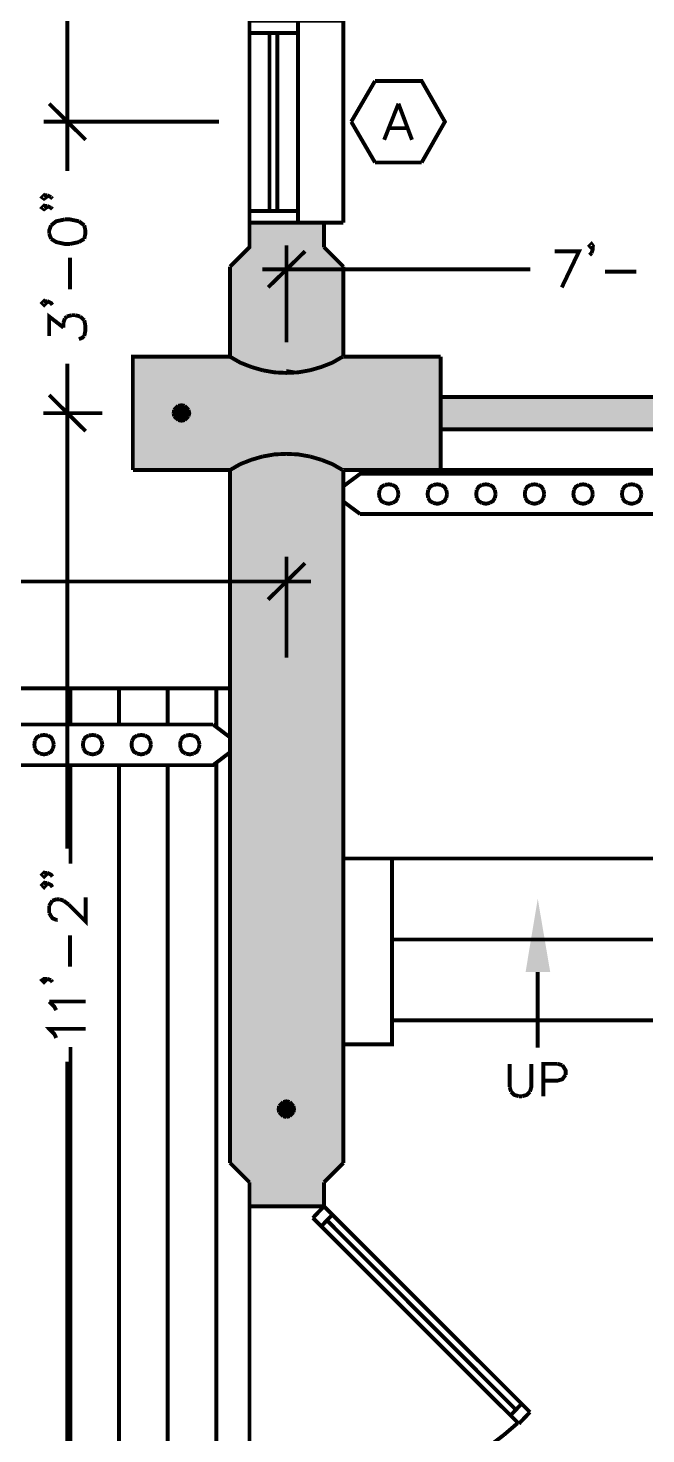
# Model space of a CAD drawing. Header units: millimetres. Extents: x 31 to 857, y 6 to 562.
# Drawn here: x 492.8 to 533.2, y 349.1 to 441 of the extents above; entities that cross this region are included whole.
import ezdxf

# ---------------------------------------------------------------- set-up
doc = ezdxf.new("R2010")
doc.units = ezdxf.units.MM
doc.layers.add('H', color=7, linetype='Continuous')
doc.layers.add('P', color=7, linetype='Continuous')

msp = doc.modelspace()

# ---------------------------------------------------------------- hatches: boundary and pattern name
at = {"layer": 'H', "linetype": 'Continuous'}
for points in [[(507.277, 426.632), (507.277, 428.237), (509.693, 426.632), (507.277, 426.632)], [(509.693, 426.632), (507.277, 428.237), (509.693, 428.237), (509.693, 426.632)], [(509.693, 426.632), (509.693, 428.237), (512.145, 426.632), (509.693, 426.632)], [(512.145, 426.632), (509.693, 428.237), (512.145, 428.237), (512.145, 426.632)], [(506.007, 425.362), (507.277, 426.632), (509.693, 425.362), (506.007, 425.362)], [(509.693, 425.362), (507.277, 426.632), (509.693, 426.632), (509.693, 425.362)], [(509.693, 425.362), (509.693, 426.632), (513.415, 425.362), (509.693, 425.362)], [(513.415, 425.362), (509.693, 426.632), (512.145, 426.632), (513.415, 425.362)], [(506.007, 419.488), (506.007, 425.362), (509.693, 419.488), (506.007, 419.488)], [(509.693, 419.488), (506.007, 425.362), (509.693, 425.362), (509.693, 419.488)], [(509.693, 419.488), (509.693, 425.362), (513.415, 419.488), (509.693, 419.488)], [(513.415, 419.488), (509.693, 425.362), (513.415, 425.362), (513.415, 419.488)], [(499.657, 419.012), (499.657, 419.488), (506.853, 419.012), (499.657, 419.012)], [(506.853, 419.012), (499.657, 419.488), (506.007, 419.488), (506.853, 419.012)], [(506.853, 419.012), (506.007, 419.488), (509.693, 419.012), (506.853, 419.012)], [(509.693, 419.012), (506.007, 419.488), (509.693, 419.488), (509.693, 419.012)], [(509.693, 419.012), (509.693, 419.488), (512.568, 419.012), (509.693, 419.012)], [(512.568, 419.012), (509.693, 419.488), (513.415, 419.488), (512.568, 419.012)], [(512.568, 419.012), (513.415, 419.488), (519.765, 419.012), (512.568, 419.012)], [(519.765, 419.012), (513.415, 419.488), (519.765, 419.488), (519.765, 419.012)], [(499.657, 418.677), (499.657, 419.012), (507.788, 418.677), (499.657, 418.677)], [(507.788, 418.677), (499.657, 419.012), (506.853, 419.012), (507.788, 418.677)], [(499.657, 418.518), (499.657, 418.677), (508.723, 418.518), (499.657, 418.518)], [(508.723, 418.518), (499.657, 418.677), (507.788, 418.677), (508.723, 418.518)], [(499.657, 418.43), (499.657, 418.518), (509.693, 418.43), (499.657, 418.43)], [(509.693, 418.43), (499.657, 418.518), (508.723, 418.518), (509.693, 418.43)], [(499.657, 413.173), (499.657, 418.43), (519.765, 413.173), (499.657, 413.173)], [(519.765, 413.173), (499.657, 418.43), (519.765, 418.43), (519.765, 413.173)], [(507.788, 418.677), (506.853, 419.012), (509.693, 418.677), (507.788, 418.677)], [(509.693, 418.677), (506.853, 419.012), (509.693, 419.012), (509.693, 418.677)], [(508.723, 418.518), (507.788, 418.677), (509.693, 418.518), (508.723, 418.518)], [(509.693, 418.518), (507.788, 418.677), (509.693, 418.677), (509.693, 418.518)], [(509.693, 418.43), (508.723, 418.518), (509.693, 418.518), (509.693, 418.43)], [(509.693, 418.677), (509.693, 419.012), (511.634, 418.677), (509.693, 418.677)], [(511.634, 418.677), (509.693, 419.012), (512.568, 419.012), (511.634, 418.677)], [(509.693, 418.518), (509.693, 418.677), (510.663, 418.518), (509.693, 418.518)], [(510.663, 418.518), (509.693, 418.677), (511.634, 418.677), (510.663, 418.518)], [(509.693, 418.43), (509.693, 418.518), (510.663, 418.518), (509.693, 418.43)], [(509.693, 418.43), (510.663, 418.518), (519.765, 418.43), (509.693, 418.43)], [(510.663, 418.518), (511.634, 418.677), (519.765, 418.518), (510.663, 418.518)], [(519.765, 418.43), (510.663, 418.518), (519.765, 418.518), (519.765, 418.43)], [(511.634, 418.677), (512.568, 419.012), (519.765, 418.677), (511.634, 418.677)], [(519.765, 418.518), (511.634, 418.677), (519.765, 418.677), (519.765, 418.518)], [(519.765, 418.677), (512.568, 419.012), (519.765, 419.012), (519.765, 418.677)], [(519.765, 414.743), (519.765, 416.86), (551.004, 414.743), (519.765, 414.743)], [(551.004, 414.743), (519.765, 416.86), (551.004, 416.86), (551.004, 414.743)], [(502.285, 415.802), (502.32, 415.89), (503.343, 415.89), (502.285, 415.802)], [(502.285, 415.802), (503.343, 415.89), (503.343, 415.802), (502.285, 415.802)], [(502.32, 415.678), (502.285, 415.802), (503.343, 415.802), (502.32, 415.678)], [(502.32, 415.96), (502.373, 416.048), (503.308, 416.048), (502.32, 415.96)], [(502.32, 415.96), (503.308, 416.048), (503.343, 415.96), (502.32, 415.96)], [(502.32, 415.89), (502.32, 415.96), (503.343, 415.96), (502.32, 415.89)], [(502.32, 415.89), (503.343, 415.96), (503.343, 415.89), (502.32, 415.89)], [(502.32, 415.678), (503.343, 415.802), (503.343, 415.678), (502.32, 415.678)], [(502.32, 415.59), (502.32, 415.678), (503.343, 415.678), (502.32, 415.59)], [(502.32, 415.59), (503.343, 415.678), (503.308, 415.59), (502.32, 415.59)], [(502.373, 415.502), (502.32, 415.59), (503.308, 415.59), (502.373, 415.502)], [(502.373, 416.048), (502.461, 416.137), (503.22, 416.137), (502.373, 416.048)], [(502.373, 416.048), (503.22, 416.137), (503.308, 416.048), (502.373, 416.048)], [(502.373, 415.502), (503.308, 415.59), (503.255, 415.502), (502.373, 415.502)], [(502.461, 415.413), (502.373, 415.502), (503.255, 415.502), (502.461, 415.413)], [(502.461, 416.137), (502.497, 416.225), (503.132, 416.225), (502.461, 416.137)], [(502.461, 416.137), (503.132, 416.225), (503.22, 416.137), (502.461, 416.137)], [(502.461, 415.413), (503.255, 415.502), (503.22, 415.413), (502.461, 415.413)], [(502.497, 416.225), (502.585, 416.26), (503.043, 416.26), (502.497, 416.225)], [(502.497, 416.225), (503.043, 416.26), (503.132, 416.225), (502.497, 416.225)], [(502.585, 416.26), (502.673, 416.313), (502.955, 416.313), (502.585, 416.26)], [(502.585, 416.26), (502.955, 416.313), (503.043, 416.26), (502.585, 416.26)], [(502.532, 415.343), (502.461, 415.413), (503.22, 415.413), (502.532, 415.343)], [(502.532, 415.343), (503.22, 415.413), (503.132, 415.343), (502.532, 415.343)], [(502.62, 415.29), (502.532, 415.343), (503.132, 415.343), (502.62, 415.29)], [(502.62, 415.29), (503.132, 415.343), (503.043, 415.29), (502.62, 415.29)], [(502.832, 415.255), (502.708, 415.29), (502.92, 415.29), (502.832, 415.255)], [(499.657, 413.085), (499.657, 413.173), (508.723, 413.085), (499.657, 413.085)], [(508.723, 413.085), (499.657, 413.173), (509.693, 413.173), (508.723, 413.085)], [(499.657, 412.873), (499.657, 413.085), (507.788, 412.873), (499.657, 412.873)], [(507.788, 412.873), (499.657, 413.085), (508.723, 413.085), (507.788, 412.873)], [(499.657, 412.538), (499.657, 412.873), (506.853, 412.538), (499.657, 412.538)], [(506.853, 412.538), (499.657, 412.873), (507.788, 412.873), (506.853, 412.538)], [(506.853, 412.538), (507.788, 412.873), (512.568, 412.538), (506.853, 412.538)], [(507.788, 412.873), (508.723, 413.085), (511.634, 412.873), (507.788, 412.873)], [(512.568, 412.538), (507.788, 412.873), (511.634, 412.873), (512.568, 412.538)], [(508.723, 413.085), (509.693, 413.173), (510.663, 413.085), (508.723, 413.085)], [(511.634, 412.873), (508.723, 413.085), (510.663, 413.085), (511.634, 412.873)], [(510.663, 413.085), (509.693, 413.173), (519.765, 413.085), (510.663, 413.085)], [(519.765, 413.085), (509.693, 413.173), (519.765, 413.173), (519.765, 413.085)], [(511.634, 412.873), (510.663, 413.085), (519.765, 412.873), (511.634, 412.873)], [(519.765, 412.873), (510.663, 413.085), (519.765, 413.085), (519.765, 412.873)], [(512.568, 412.538), (511.634, 412.873), (519.765, 412.538), (512.568, 412.538)], [(519.765, 412.538), (511.634, 412.873), (519.765, 412.873), (519.765, 412.538)], [(499.657, 412.08), (499.657, 412.538), (506.007, 412.08), (499.657, 412.08)], [(506.007, 412.08), (499.657, 412.538), (506.853, 412.538), (506.007, 412.08)], [(506.007, 412.08), (506.853, 412.538), (513.415, 412.08), (506.007, 412.08)], [(506.007, 366.783), (506.007, 412.08), (513.415, 366.783), (506.007, 366.783)], [(513.415, 366.783), (506.007, 412.08), (513.415, 412.08), (513.415, 366.783)], [(513.415, 412.08), (506.853, 412.538), (512.568, 412.538), (513.415, 412.08)], [(513.415, 412.08), (512.568, 412.538), (519.765, 412.08), (513.415, 412.08)], [(519.765, 412.08), (512.568, 412.538), (519.765, 412.538), (519.765, 412.08)], [(525.321, 379.271), (526.115, 384.052), (526.927, 379.271), (525.321, 379.271)], [(509.182, 370.117), (509.182, 370.417), (509.235, 370.505), (509.182, 370.117)], [(509.235, 370.029), (509.182, 370.117), (509.235, 370.505), (509.235, 370.029)], [(509.235, 370.029), (509.235, 370.505), (509.27, 370.593), (509.235, 370.029)], [(509.27, 369.958), (509.235, 370.029), (509.27, 370.593), (509.27, 369.958)], [(509.27, 369.958), (509.27, 370.593), (509.358, 370.681), (509.27, 369.958)], [(509.358, 369.905), (509.27, 369.958), (509.358, 370.681), (509.358, 369.905)], [(509.358, 369.905), (509.358, 370.681), (509.446, 370.752), (509.358, 369.905)], [(509.446, 369.835), (509.358, 369.905), (509.446, 370.752), (509.446, 369.835)], [(509.446, 369.835), (509.446, 370.752), (509.517, 370.805), (509.446, 369.835)], [(509.517, 369.782), (509.446, 369.835), (509.517, 370.805), (509.517, 369.782)], [(509.517, 369.782), (509.517, 370.805), (509.605, 370.805), (509.517, 369.782)], [(509.517, 369.782), (509.605, 370.805), (509.605, 369.782), (509.517, 369.782)], [(509.605, 369.782), (509.605, 370.805), (509.693, 370.805), (509.605, 369.782)], [(509.693, 369.746), (509.605, 369.782), (509.693, 370.805), (509.693, 369.746)], [(509.693, 369.746), (509.693, 370.805), (509.817, 370.805), (509.693, 369.746)], [(509.693, 369.746), (509.817, 370.805), (509.817, 369.782), (509.693, 369.746)], [(509.817, 369.782), (509.817, 370.805), (509.905, 370.752), (509.817, 369.782)], [(509.817, 369.782), (509.905, 370.752), (509.905, 369.782), (509.817, 369.782)], [(509.905, 369.782), (509.905, 370.752), (509.993, 370.717), (509.905, 369.782)], [(509.905, 369.782), (509.993, 370.717), (509.993, 369.87), (509.905, 369.782)], [(509.993, 369.87), (509.993, 370.717), (510.081, 370.681), (509.993, 369.87)], [(509.993, 369.87), (510.081, 370.681), (510.081, 369.905), (509.993, 369.87)], [(510.081, 369.905), (510.081, 370.681), (510.152, 370.593), (510.081, 369.905)], [(510.081, 369.905), (510.152, 370.593), (510.152, 369.993), (510.081, 369.905)], [(510.152, 369.993), (510.152, 370.593), (510.205, 370.505), (510.152, 369.993)], [(510.152, 369.993), (510.205, 370.505), (510.205, 370.082), (510.152, 369.993)], [(510.205, 370.082), (510.205, 370.505), (510.24, 370.381), (510.205, 370.082)], [(510.205, 370.082), (510.24, 370.381), (510.24, 370.17), (510.205, 370.082)], [(507.277, 365.513), (506.007, 366.783), (512.145, 365.513), (507.277, 365.513)], [(512.145, 365.513), (506.007, 366.783), (513.415, 366.783), (512.145, 365.513)], [(507.277, 363.943), (507.277, 365.513), (512.145, 363.943), (507.277, 363.943)], [(512.145, 363.943), (507.277, 365.513), (512.145, 365.513), (512.145, 363.943)]]:
    msp.add_hatch(color=256, dxfattribs=at).paths.add_polyline_path(points)

# ---------------------------------------------------------------- linework, layer by layer
at = {"layer": 'P', "const_width": 0.254}
for points in [[(495.371, 433.246), (495.371, 450.779)], [(513.415, 441.466), (507.277, 441.466), (507.277, 428.255)], [(507.277, 428.255), (510.452, 428.255), (510.452, 441.466)], [(513.415, 428.255), (513.415, 441.466)], [(507.277, 440.655), (510.452, 440.655)], [(508.582, 429.013), (508.582, 440.655)], [(509.094, 429.013), (509.094, 440.655)], [(513.927, 434.852), (515.479, 437.515), (515.479, 437.515)], [(515.479, 437.515), (518.53, 437.515), (520.047, 434.852), (518.53, 432.188)], [(494.189, 436.033), (496.57, 433.67)], [(496.57, 433.67), (494.189, 436.033)], [(495.371, 436.421), (495.371, 431.641)], [(516.079, 433.67), (517.013, 436.033)], [(517.013, 436.033), (517.895, 433.67)], [(505.284, 434.852), (493.818, 434.852)], [(505.284, 434.852), (493.818, 434.852)], [(515.479, 432.188), (513.927, 434.852)], [(516.414, 434.428), (517.56, 434.428)], [(518.53, 432.188), (515.479, 432.188)], [(493.854, 430.036), (493.977, 429.913), (493.854, 429.824), (493.73, 429.913), (493.854, 430.036)], [(493.854, 430.036), (494.065, 430.036)], [(494.065, 430.036), (494.312, 429.913)], [(493.854, 429.348), (493.977, 429.225), (493.854, 429.137), (493.73, 429.225), (493.854, 429.348)], [(493.854, 429.348), (494.065, 429.348)], [(494.065, 429.348), (494.312, 429.225)], [(494.312, 429.913), (494.4, 429.824)], [(494.312, 429.225), (494.4, 429.137)], [(495.212, 428.466), (494.647, 428.343), (494.312, 428.078)], [(496.129, 428.343), (495.547, 428.466), (495.212, 428.466)], [(496.482, 428.078), (496.129, 428.343)], [(507.277, 428.255), (507.277, 426.649), (506.007, 425.379)], [(507.277, 429.013), (510.452, 429.013)], [(512.145, 428.255), (507.277, 428.255)], [(507.277, 428.255), (513.415, 428.255)], [(512.145, 426.649), (512.145, 428.255)], [(513.415, 428.255), (513.415, 428.255)], [(494.312, 428.078), (494.189, 427.743), (494.189, 427.531), (494.189, 427.531)], [(494.189, 427.531), (494.312, 427.196)], [(496.482, 427.196), (496.552, 427.531), (496.552, 427.743), (496.482, 428.078)], [(494.312, 427.196), (494.647, 426.985), (495.212, 426.861), (495.547, 426.861)], [(495.547, 426.861), (496.129, 426.985)], [(496.129, 426.985), (496.482, 427.196)], [(510.91, 426.385), (508.494, 424.021)], [(509.693, 420.423), (509.693, 426.773)], [(513.415, 425.379), (512.145, 426.649)], [(527.209, 426.385), (528.814, 426.385), (527.685, 424.021)], [(529.713, 426.738), (529.625, 426.597), (529.502, 426.738), (529.625, 426.861), (529.713, 426.738)], [(529.713, 426.738), (529.713, 426.526), (529.625, 426.261)], [(495.547, 423.898), (495.547, 425.962)], [(529.625, 426.261), (529.502, 426.138)], [(506.007, 425.379), (506.007, 419.488)], [(508.123, 425.203), (525.639, 425.203)], [(513.415, 425.379), (513.415, 419.488)], [(530.507, 425.044), (532.553, 425.044)], [(493.854, 423.122), (493.977, 422.998), (493.854, 422.875), (493.73, 422.998), (493.854, 423.122)], [(493.854, 423.122), (494.065, 423.122)], [(494.065, 423.122), (494.312, 422.998), (494.4, 422.875)], [(494.189, 420.846), (494.189, 422.116), (495.124, 421.393)], [(495.124, 421.728), (495.212, 421.993)], [(495.212, 421.993), (495.335, 422.116)], [(495.335, 422.116), (495.67, 422.204)], [(495.67, 422.204), (495.882, 422.204)], [(495.882, 422.204), (496.217, 422.116)], [(496.217, 422.116), (496.482, 421.869)], [(496.482, 421.869), (496.552, 421.517), (496.552, 421.181), (496.482, 420.846)], [(495.124, 421.393), (495.124, 421.728)], [(496.482, 420.846), (496.341, 420.723), (496.129, 420.635)], [(495.371, 414.196), (495.371, 419.029)], [(506.007, 419.488), (499.657, 419.488), (499.657, 412.08)], [(506.007, 419.488), (506.677, 419.1), (507.4, 418.818)], [(511.246, 418.606), (511.969, 418.818), (512.692, 419.1), (513.362, 419.488)], [(519.765, 419.488), (519.765, 412.08), (513.415, 412.08)], [(513.415, 419.488), (519.765, 419.488)], [(507.4, 418.818), (508.123, 418.606)], [(508.123, 418.606), (508.917, 418.465), (509.676, 418.43), (510.452, 418.465), (511.246, 418.606)], [(495.371, 417.371), (495.371, 387.315)], [(494.189, 416.983), (496.57, 414.62)], [(496.57, 414.62), (494.189, 416.983)], [(502.62, 416.278), (502.497, 416.154), (502.356, 416.013)], [(503.043, 416.278), (502.832, 416.313), (502.62, 416.278)], [(503.29, 416.013), (503.167, 416.154), (503.043, 416.278)], [(519.765, 416.86), (551.004, 416.86)], [(497.664, 415.802), (493.801, 415.802)], [(497.664, 415.802), (493.818, 415.802)], [(502.356, 416.013), (502.32, 415.802), (502.32, 415.802)], [(502.32, 415.802), (502.356, 415.59)], [(502.356, 415.59), (502.497, 415.466), (502.62, 415.343)], [(502.62, 415.343), (502.832, 415.308), (503.043, 415.343)], [(503.043, 415.343), (503.167, 415.466), (503.29, 415.59)], [(503.29, 415.59), (503.343, 415.802), (503.29, 416.013)], [(519.765, 414.743), (551.004, 414.743)], [(508.123, 412.962), (507.4, 412.75), (506.677, 412.468), (506.007, 412.08)], [(511.246, 412.962), (510.452, 413.103), (509.676, 413.138), (508.917, 413.103), (508.123, 412.962)], [(511.969, 412.75), (511.246, 412.962)], [(513.362, 412.08), (512.692, 412.468), (511.969, 412.75)], [(499.657, 412.08), (506.007, 412.08)], [(506.007, 412.08), (506.007, 366.783)], [(513.415, 412.08), (513.415, 366.783)], [(538.815, 412.08), (513.415, 412.08)], [(513.415, 412.08), (513.415, 386.68)], [(535.129, 411.021), (534.035, 411.833), (514.509, 411.833), (513.415, 411.021), (513.415, 410.016), (514.509, 409.205)], [(515.779, 410.774), (515.743, 410.51), (515.779, 410.263)], [(516.114, 411.11), (515.902, 410.986), (515.779, 410.774)], [(516.625, 411.11), (516.378, 411.145), (516.114, 411.11)], [(516.961, 410.774), (516.837, 410.986), (516.625, 411.11)], [(517.013, 410.51), (516.961, 410.774)], [(518.954, 410.774), (518.918, 410.51), (518.954, 410.263)], [(519.289, 411.11), (519.077, 410.986), (518.954, 410.774)], [(519.8, 411.11), (519.553, 411.145), (519.289, 411.11)], [(520.136, 410.774), (520.012, 410.986), (519.8, 411.11)], [(520.188, 410.51), (520.136, 410.774)], [(522.129, 410.774), (522.093, 410.51), (522.129, 410.263)], [(522.464, 411.11), (522.252, 410.986), (522.129, 410.774)], [(522.975, 411.11), (522.728, 411.145), (522.464, 411.11)], [(523.311, 410.774), (523.187, 410.986), (522.975, 411.11)], [(523.363, 410.51), (523.311, 410.774)], [(525.304, 410.774), (525.268, 410.51), (525.304, 410.263)], [(525.639, 411.11), (525.427, 410.986), (525.304, 410.774)], [(526.15, 411.11), (525.903, 411.145), (525.639, 411.11)], [(526.486, 410.774), (526.362, 410.986), (526.15, 411.11)], [(526.538, 410.51), (526.486, 410.774)], [(528.479, 410.774), (528.443, 410.51), (528.479, 410.263)], [(528.814, 411.11), (528.602, 410.986), (528.479, 410.774)], [(529.325, 411.11), (529.078, 411.145), (528.814, 411.11)], [(529.661, 410.774), (529.537, 410.986), (529.325, 411.11)], [(529.713, 410.51), (529.661, 410.774)], [(531.654, 410.774), (531.618, 410.51), (531.654, 410.263)], [(531.989, 411.11), (531.777, 410.986), (531.654, 410.774)], [(532.5, 411.11), (532.253, 411.145), (531.989, 411.11)], [(532.836, 410.774), (532.712, 410.986), (532.5, 411.11)], [(532.888, 410.51), (532.836, 410.774)], [(515.779, 410.263), (515.902, 410.051), (516.114, 409.928)], [(516.114, 409.928), (516.378, 409.875), (516.625, 409.928)], [(516.625, 409.928), (516.837, 410.051), (516.961, 410.263)], [(516.961, 410.263), (517.013, 410.51)], [(517.013, 410.51), (517.013, 410.51)], [(518.954, 410.263), (519.077, 410.051), (519.289, 409.928)], [(519.289, 409.928), (519.553, 409.875), (519.8, 409.928)], [(519.8, 409.928), (520.012, 410.051), (520.136, 410.263)], [(520.136, 410.263), (520.188, 410.51)], [(520.188, 410.51), (520.188, 410.51)], [(522.129, 410.263), (522.252, 410.051), (522.464, 409.928)], [(522.464, 409.928), (522.728, 409.875), (522.975, 409.928)], [(522.975, 409.928), (523.187, 410.051), (523.311, 410.263)], [(523.311, 410.263), (523.363, 410.51)], [(523.363, 410.51), (523.363, 410.51)], [(525.304, 410.263), (525.427, 410.051), (525.639, 409.928)], [(525.639, 409.928), (525.903, 409.875), (526.15, 409.928)], [(526.15, 409.928), (526.362, 410.051), (526.486, 410.263)], [(526.486, 410.263), (526.538, 410.51)], [(526.538, 410.51), (526.538, 410.51)], [(528.479, 410.263), (528.602, 410.051), (528.814, 409.928)], [(528.814, 409.928), (529.078, 409.875), (529.325, 409.928)], [(529.325, 409.928), (529.537, 410.051), (529.661, 410.263)], [(529.661, 410.263), (529.713, 410.51)], [(529.713, 410.51), (529.713, 410.51)], [(531.654, 410.263), (531.777, 410.051), (531.989, 409.928)], [(531.989, 409.928), (532.253, 409.875), (532.5, 409.928)], [(532.5, 409.928), (532.712, 410.051), (532.836, 410.263)], [(532.836, 410.263), (532.888, 410.51)], [(532.888, 410.51), (532.888, 410.51)], [(514.509, 409.205), (534.035, 409.205), (534.035, 409.205)], [(509.693, 399.803), (509.693, 406.418)], [(508.494, 403.613), (510.91, 405.994)], [(511.298, 404.795), (474.557, 404.795)], [(506.007, 397.81), (442.507, 397.81)], [(495.582, 395.446), (495.582, 397.14), (495.582, 397.81)], [(498.757, 397.14), (498.757, 397.81)], [(498.757, 395.446), (498.757, 397.14)], [(501.932, 397.14), (501.932, 397.81)], [(501.932, 395.446), (501.932, 397.14)], [(505.107, 397.14), (505.107, 397.81)], [(505.107, 395.27), (505.107, 397.14)], [(504.896, 395.446), (506.007, 394.6), (506.007, 393.629), (504.896, 392.783), (450.973, 392.783), (449.915, 393.629)], [(450.973, 395.446), (504.896, 395.446), (504.896, 395.446)], [(493.254, 394.388), (493.219, 394.123), (493.254, 393.876)], [(493.589, 394.723), (493.377, 394.6), (493.254, 394.388)], [(494.101, 394.723), (493.854, 394.758), (493.589, 394.723)], [(494.436, 394.388), (494.312, 394.6), (494.101, 394.723)], [(494.489, 394.123), (494.436, 394.388)], [(496.429, 394.388), (496.394, 394.123), (496.429, 393.876)], [(496.764, 394.723), (496.552, 394.6), (496.429, 394.388)], [(497.276, 394.723), (497.029, 394.758), (496.764, 394.723)], [(497.611, 394.388), (497.487, 394.6), (497.276, 394.723)], [(497.664, 394.123), (497.611, 394.388)], [(499.604, 394.388), (499.569, 394.123), (499.604, 393.876)], [(499.939, 394.723), (499.727, 394.6), (499.604, 394.388)], [(500.451, 394.723), (500.204, 394.758), (499.939, 394.723)], [(500.786, 394.388), (500.662, 394.6), (500.451, 394.723)], [(500.839, 394.123), (500.786, 394.388)], [(502.779, 394.388), (502.744, 394.123), (502.779, 393.876)], [(503.114, 394.723), (502.902, 394.6), (502.779, 394.388)], [(503.626, 394.723), (503.379, 394.758), (503.114, 394.723)], [(503.961, 394.388), (503.837, 394.6), (503.626, 394.723)], [(504.014, 394.123), (503.961, 394.388)], [(493.254, 393.876), (493.377, 393.665), (493.589, 393.541)], [(493.589, 393.541), (493.854, 393.488), (494.101, 393.541)], [(494.101, 393.541), (494.312, 393.665), (494.436, 393.876)], [(494.436, 393.876), (494.489, 394.123)], [(494.489, 394.123), (494.489, 394.123)], [(496.429, 393.876), (496.552, 393.665), (496.764, 393.541)], [(496.764, 393.541), (497.029, 393.488), (497.276, 393.541)], [(497.276, 393.541), (497.487, 393.665), (497.611, 393.876)], [(497.611, 393.876), (497.664, 394.123)], [(497.664, 394.123), (497.664, 394.123)], [(499.604, 393.876), (499.727, 393.665), (499.939, 393.541)], [(499.939, 393.541), (500.204, 393.488), (500.451, 393.541)], [(500.451, 393.541), (500.662, 393.665), (500.786, 393.876)], [(500.786, 393.876), (500.839, 394.123)], [(500.839, 394.123), (500.839, 394.123)], [(502.779, 393.876), (502.902, 393.665), (503.114, 393.541)], [(503.114, 393.541), (503.379, 393.488), (503.626, 393.541)], [(503.626, 393.541), (503.837, 393.665), (503.961, 393.876)], [(503.961, 393.876), (504.014, 394.123)], [(504.014, 394.123), (504.014, 394.123)], [(495.582, 389.184), (495.582, 392.783)], [(498.757, 305.858), (498.757, 309.845), (498.757, 313.778), (498.757, 317.765), (498.757, 321.733), (498.757, 325.72), (498.757, 329.653), (498.757, 333.64), (498.757, 337.608), (498.757, 341.559), (498.757, 345.528), (498.757, 349.515), (498.757, 353.483), (498.757, 357.434), (498.757, 361.403), (498.757, 365.39), (498.757, 369.358), (498.757, 373.309), (498.757, 377.278), (498.757, 381.265), (498.757, 385.233), (498.757, 389.184), (498.757, 392.783)], [(501.932, 385.233), (501.932, 389.184), (501.932, 392.783)], [(505.107, 389.184), (505.107, 392.942)], [(495.582, 386.345), (495.582, 389.184)], [(505.107, 385.233), (505.107, 389.184)], [(535.64, 386.68), (513.415, 386.68)], [(513.415, 386.68), (513.415, 368.177)], [(513.415, 374.527), (516.59, 374.527), (516.59, 386.68)], [(493.854, 385.745), (493.977, 385.621), (493.854, 385.498), (493.73, 385.621), (493.854, 385.745)], [(493.854, 385.075), (493.977, 384.951), (493.854, 384.81), (493.73, 384.951), (493.854, 385.075)], [(493.854, 385.745), (494.065, 385.745)], [(493.854, 385.075), (494.065, 385.075)], [(494.065, 385.745), (494.312, 385.621), (494.4, 385.498)], [(494.065, 385.075), (494.312, 384.951), (494.4, 384.81)], [(501.932, 381.265), (501.932, 385.233)], [(505.107, 381.265), (505.107, 385.233)], [(495.459, 383.681), (496.57, 382.57), (496.57, 384.14)], [(494.189, 383.593), (494.312, 383.805)], [(494.189, 383.117), (494.189, 383.593)], [(494.312, 383.805), (494.4, 383.928)], [(494.4, 383.928), (494.665, 384.016)], [(494.665, 384.016), (494.877, 384.016)], [(494.877, 384.016), (495.124, 383.928)], [(495.124, 383.928), (495.459, 383.681)], [(494.312, 382.905), (494.189, 383.117)], [(494.665, 382.658), (494.4, 382.782), (494.312, 382.905)], [(494.736, 382.658), (494.665, 382.658)], [(495.547, 379.607), (495.547, 381.653)], [(535.64, 381.388), (516.59, 381.388)], [(501.932, 377.278), (501.932, 381.265)], [(505.107, 377.278), (505.107, 381.265)], [(493.854, 378.813), (493.977, 378.725), (493.854, 378.601), (493.73, 378.725), (493.854, 378.813), (494.065, 378.813)], [(494.065, 378.813), (494.312, 378.725)], [(494.312, 378.725), (494.4, 378.601)], [(526.115, 379.271), (526.115, 374.315)], [(494.647, 376.767), (494.524, 376.996), (494.189, 377.331)], [(494.189, 377.331), (496.57, 377.331)], [(501.932, 373.309), (501.932, 377.278)], [(505.107, 373.309), (505.107, 377.278)], [(535.64, 376.096), (516.59, 376.096)], [(494.647, 374.95), (494.524, 375.214), (494.189, 375.55), (496.57, 375.55)], [(495.582, 361.403), (495.582, 365.39), (495.582, 369.358), (495.582, 373.309), (495.582, 374.368)], [(495.371, 343.288), (495.371, 373.398)], [(501.932, 369.358), (501.932, 373.309)], [(505.107, 369.358), (505.107, 373.309)], [(524.281, 373.257), (524.281, 371.74)], [(525.604, 371.44), (525.692, 371.74), (525.692, 373.257)], [(526.486, 371.14), (526.486, 373.257), (527.42, 373.257)], [(527.42, 373.257), (527.72, 373.168)], [(527.72, 373.168), (527.808, 373.045), (527.932, 372.833), (527.932, 372.533)], [(527.808, 372.375), (527.72, 372.251), (527.42, 372.163), (526.486, 372.163)], [(527.932, 372.533), (527.808, 372.375)], [(524.281, 371.74), (524.369, 371.44)], [(524.369, 371.44), (524.581, 371.228), (524.88, 371.14)], [(525.092, 371.14), (525.392, 371.228), (525.604, 371.44)], [(509.217, 370.505), (509.182, 370.293), (509.217, 370.082)], [(509.482, 370.769), (509.341, 370.628), (509.217, 370.505)], [(509.905, 370.769), (509.693, 370.805), (509.482, 370.769)], [(510.152, 370.505), (510.028, 370.628), (509.905, 370.769)], [(510.152, 370.082), (510.187, 370.293), (510.152, 370.505)], [(524.88, 371.14), (525.092, 371.14)], [(501.932, 365.39), (501.932, 369.358)], [(505.107, 365.39), (505.107, 369.358)], [(509.217, 370.082), (509.341, 369.958), (509.482, 369.835)], [(509.482, 369.835), (509.693, 369.782), (509.693, 369.782)], [(509.693, 369.782), (509.905, 369.835)], [(509.905, 369.835), (510.028, 369.958), (510.152, 370.082)], [(507.277, 365.513), (506.007, 366.783)], [(513.415, 366.783), (512.145, 365.513)], [(501.932, 361.403), (501.932, 365.39)], [(505.107, 361.403), (505.107, 365.39)], [(507.277, 363.943), (507.277, 365.513)], [(512.145, 365.513), (512.145, 363.943)], [(507.277, 363.943), (507.277, 344.893)], [(512.145, 363.943), (507.277, 363.943)], [(511.422, 363.185), (512.145, 363.943)], [(512.145, 363.943), (525.604, 350.485)], [(524.88, 349.726), (511.422, 363.185)], [(511.969, 362.638), (512.692, 363.396)], [(512.357, 363.008), (524.669, 350.661)], [(495.582, 357.434), (495.582, 361.403)], [(501.932, 357.434), (501.932, 361.403)], [(505.107, 357.434), (505.107, 361.403)], [(495.582, 319.881), (495.582, 321.733), (495.582, 325.72), (495.582, 329.653), (495.582, 333.64), (495.582, 337.608), (495.582, 341.559), (495.582, 345.528), (495.582, 349.515), (495.582, 353.483), (495.582, 357.434)], [(501.932, 349.515), (501.932, 353.483), (501.932, 357.434)], [(505.107, 329.653), (505.107, 333.64), (505.107, 337.608), (505.107, 341.559), (505.107, 345.528), (505.107, 349.515), (505.107, 353.483), (505.107, 357.434)], [(525.057, 351.032), (524.334, 350.273)], [(525.604, 350.485), (524.88, 349.726)], [(501.932, 345.528), (501.932, 349.515)], [(523.91, 349.003), (524.792, 349.762)], [(522.041, 347.698), (523.028, 348.333), (523.91, 349.003)]]:
    msp.add_lwpolyline(points, dxfattribs=at)

doc.saveas('drawing.dxf')
